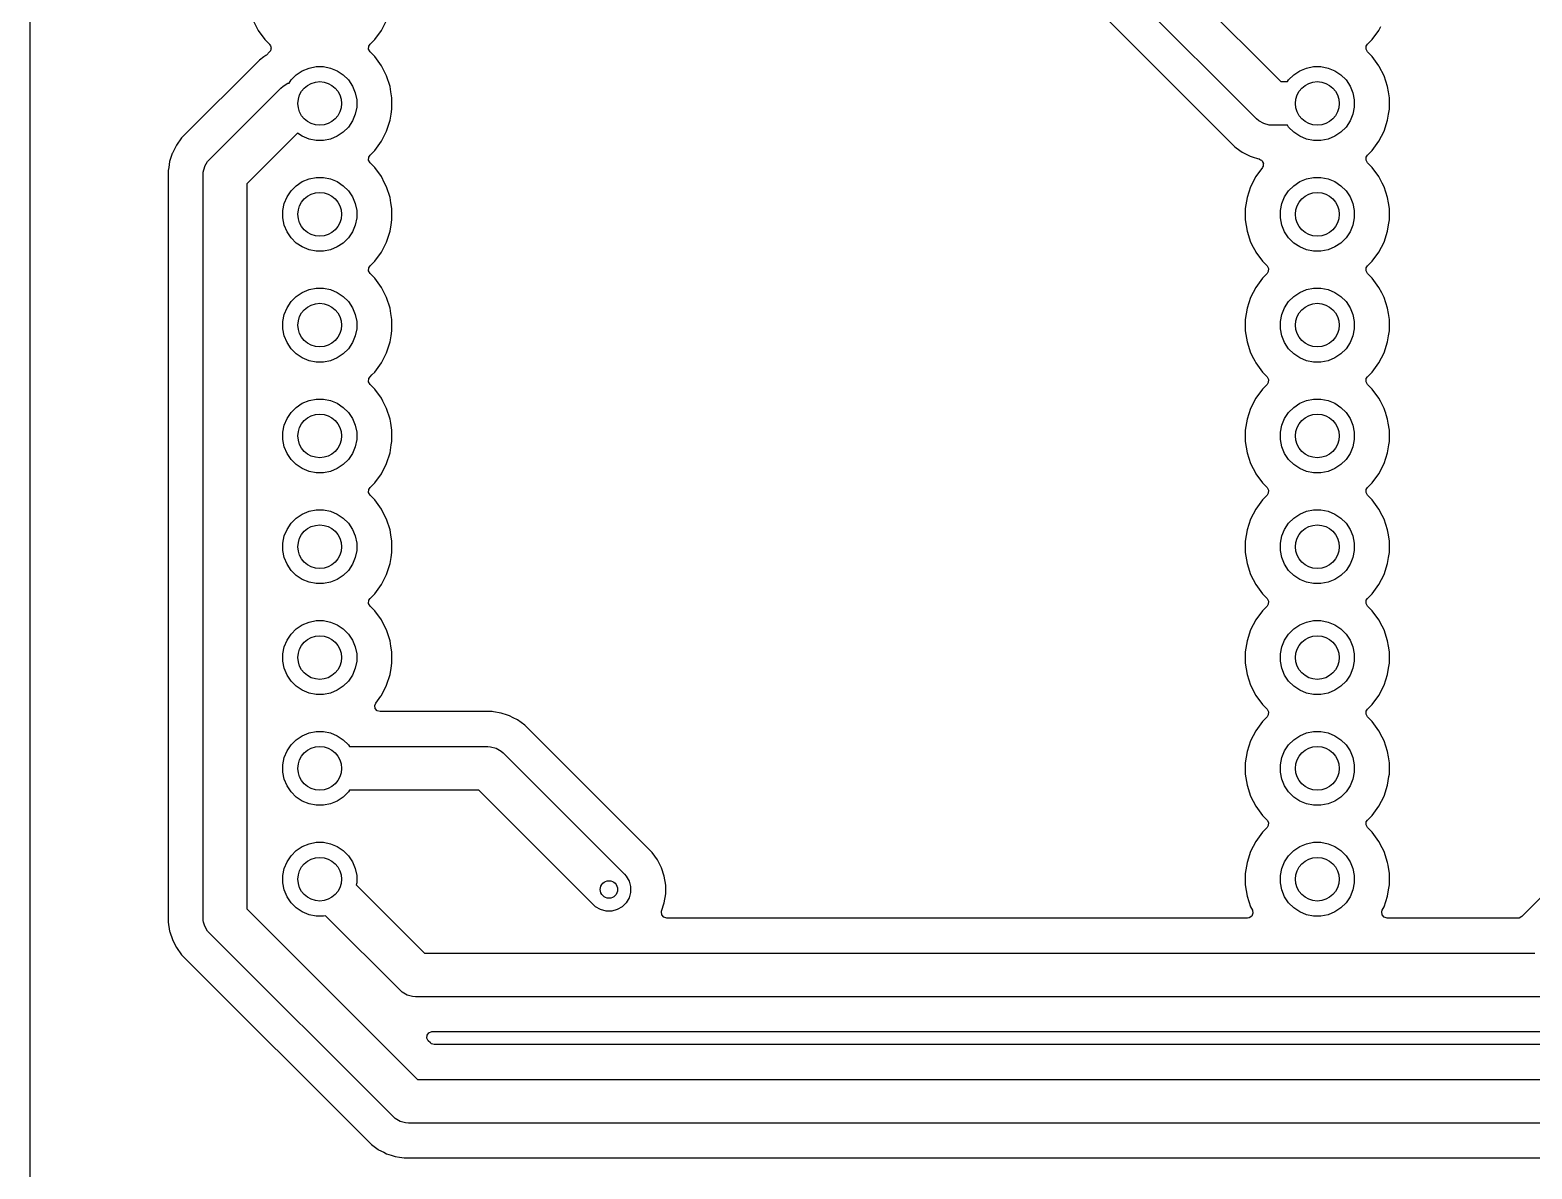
# Model space of a CAD drawing. Header units: inches. Extents: x 0.81 to 4.86, y -4.86 to -0.81.
# Drawn here: x 0.807 to 2.162, y -3.372 to -2.344 of the extents above; entities that cross this region are included whole.
import ezdxf

# ---------------------------------------------------------------- set-up
doc = ezdxf.new("R2010")
doc.units = ezdxf.units.IN
doc.header["$MEASUREMENT"] = 0
doc.layers.add('F.Cu', color=13, linetype='CONTINUOUS', true_color=0xc83434)

msp = doc.modelspace()

# ---------------------------------------------------------------- linework, layer by layer
at = {"layer": 'F.Cu', "linetype": 'CONTINUOUS'}
for p, q in [((0.8071, -3.4696), (0.8071, -0.9338)), ((1.244, -1.6992), (1.9357, -2.3909)), ((1.9137, -2.4245), (1.2104, -1.7213)), ((1.2128, -1.7682), (1.8884, -2.4439)), ((1.0083, -2.3356), (1.0129, -2.3447)), ((1.1241, -2.3447), (1.1287, -2.3356)), ((2.0241, -2.3447), (2.0259, -2.3411)), ((1.0129, -2.3447), (1.0189, -2.353)), ((1.0189, -2.353), (1.0189, -2.353)), ((1.0189, -2.353), (1.0232, -2.3572)), ((1.0232, -2.3572), (1.0233, -2.3575)), ((1.0233, -2.3575), (1.0236, -2.3577)), ((1.0236, -2.3577), (1.024, -2.3587)), ((1.1127, -2.3589), (1.1139, -2.3572)), ((1.1139, -2.3572), (1.1181, -2.353)), ((1.1139, -2.3572), (1.1139, -2.3572)), ((1.1181, -2.353), (1.1241, -2.3447)), ((2.0127, -2.3589), (2.0139, -2.3572)), ((2.0139, -2.3572), (2.0181, -2.353)), ((2.0139, -2.3572), (2.0139, -2.3572)), ((2.0181, -2.353), (2.0241, -2.3447)), ((1.0181, -2.3686), (1.014, -2.3716)), ((1.0198, -2.3674), (1.0181, -2.3686)), ((1.0204, -2.3669), (1.0198, -2.3674)), ((1.0232, -2.3641), (1.0204, -2.3669)), ((1.024, -2.363), (1.0232, -2.3641)), ((1.024, -2.3587), (1.0245, -2.3596)), ((1.0243, -2.3623), (1.024, -2.3627)), ((1.024, -2.3627), (1.024, -2.363)), ((1.0244, -2.3613), (1.0243, -2.3623)), ((1.0245, -2.3596), (1.0244, -2.3599)), ((1.0244, -2.3599), (1.0246, -2.3603)), ((1.0246, -2.3603), (1.0244, -2.3613)), ((1.1125, -2.3617), (1.1127, -2.3589)), ((1.1139, -2.3641), (1.1125, -2.3617)), ((1.1181, -2.3683), (1.1139, -2.3641)), ((1.1241, -2.3766), (1.1181, -2.3683)), ((2.0125, -2.3617), (2.0127, -2.3589)), ((2.0139, -2.3641), (2.0125, -2.3617)), ((2.0181, -2.3683), (2.0139, -2.3641)), ((2.0241, -2.3766), (2.0181, -2.3683)), ((1.014, -2.3716), (0.9439, -2.4417)), ((1.014, -2.3716), (1.014, -2.3716)), ((1.014, -2.3716), (1.014, -2.3716)), ((1.0426, -2.3894), (1.0473, -2.3848)), ((1.0473, -2.3848), (1.0527, -2.3811)), ((1.0527, -2.3811), (1.0588, -2.3786)), ((1.0588, -2.3786), (1.0652, -2.3773)), ((1.0652, -2.3773), (1.0718, -2.3773)), ((1.0718, -2.3773), (1.0782, -2.3786)), ((1.0782, -2.3786), (1.0843, -2.3811)), ((1.0843, -2.3811), (1.0897, -2.3848)), ((1.0897, -2.3848), (1.0944, -2.3894)), ((1.1244, -2.3773), (1.1241, -2.3766)), ((1.1287, -2.3857), (1.1244, -2.3773)), ((1.9426, -2.3894), (1.9473, -2.3848)), ((1.9473, -2.3848), (1.9527, -2.3811)), ((1.9527, -2.3811), (1.9588, -2.3786)), ((1.9588, -2.3786), (1.9652, -2.3773)), ((1.9652, -2.3773), (1.9718, -2.3773)), ((1.9718, -2.3773), (1.9782, -2.3786)), ((1.9782, -2.3786), (1.9843, -2.3811)), ((1.9843, -2.3811), (1.9897, -2.3848)), ((1.9897, -2.3848), (1.9944, -2.3894)), ((2.0244, -2.3773), (2.0241, -2.3766)), ((2.0287, -2.3857), (2.0244, -2.3773)), ((0.969, -2.4611), (1.0334, -2.3967)), ((1.0334, -2.3967), (1.0354, -2.395)), ((1.0354, -2.395), (1.0398, -2.3924)), ((1.0354, -2.395), (1.0354, -2.395)), ((1.0398, -2.3924), (1.0408, -2.3922)), ((1.0408, -2.3922), (1.0426, -2.3894)), ((1.0944, -2.3894), (1.098, -2.3949)), ((1.098, -2.3949), (1.1005, -2.4009)), ((1.1319, -2.3954), (1.1287, -2.3857)), ((1.1287, -2.3857), (1.1287, -2.3857)), ((1.1287, -2.3857), (1.1287, -2.3857)), ((1.1326, -2.4002), (1.1319, -2.3954)), ((1.9357, -2.3909), (1.9416, -2.3909)), ((1.9416, -2.3909), (1.9426, -2.3894)), ((1.9944, -2.3894), (1.998, -2.3949)), ((1.998, -2.3949), (2.0005, -2.4009)), ((2.0319, -2.3954), (2.0287, -2.3857)), ((2.0287, -2.3857), (2.0287, -2.3857)), ((2.0287, -2.3857), (2.0287, -2.3857)), ((2.0326, -2.4002), (2.0319, -2.3954)), ((1.1005, -2.4009), (1.1018, -2.4073)), ((1.1018, -2.4073), (1.1018, -2.4139)), ((1.1335, -2.4055), (1.1326, -2.4002)), ((1.1335, -2.4157), (1.1335, -2.4055)), ((2.0005, -2.4009), (2.0018, -2.4073)), ((2.0018, -2.4073), (2.0018, -2.4139)), ((2.0335, -2.4055), (2.0326, -2.4002)), ((2.0335, -2.4157), (2.0335, -2.4055)), ((1.1005, -2.4203), (1.098, -2.4264)), ((1.1018, -2.4139), (1.1005, -2.4203)), ((1.1319, -2.4258), (1.1328, -2.4202)), ((1.1328, -2.4202), (1.1335, -2.4157)), ((1.9156, -2.4262), (1.9137, -2.4245)), ((2.0005, -2.4203), (1.998, -2.4264)), ((2.0018, -2.4139), (2.0005, -2.4203)), ((2.0319, -2.4258), (2.0328, -2.4202)), ((2.0328, -2.4202), (2.0335, -2.4157)), ((1.0485, -2.4373), (1.0026, -2.4832)), ((1.0527, -2.4401), (1.0485, -2.4373)), ((1.0897, -2.4365), (1.0843, -2.4401)), ((1.0944, -2.4319), (1.0897, -2.4365)), ((1.098, -2.4264), (1.0944, -2.4319)), ((1.1241, -2.4447), (1.1287, -2.4356)), ((1.1287, -2.4356), (1.1319, -2.4258)), ((1.9201, -2.4288), (1.9156, -2.4262)), ((1.9156, -2.4262), (1.9156, -2.4262)), ((1.925, -2.4301), (1.9201, -2.4288)), ((1.9276, -2.4303), (1.925, -2.4301)), ((1.925, -2.4301), (1.925, -2.4301)), ((1.9416, -2.4303), (1.9276, -2.4303)), ((1.9426, -2.4319), (1.9416, -2.4303)), ((1.9473, -2.4365), (1.9426, -2.4319)), ((1.9527, -2.4401), (1.9473, -2.4365)), ((1.9897, -2.4365), (1.9843, -2.4401)), ((1.9944, -2.4319), (1.9897, -2.4365)), ((1.998, -2.4264), (1.9944, -2.4319)), ((2.0241, -2.4447), (2.0287, -2.4356)), ((2.0287, -2.4356), (2.0319, -2.4258)), ((0.9373, -2.4518), (0.9355, -2.4554)), ((0.9391, -2.4482), (0.9373, -2.4518)), ((0.9373, -2.4518), (0.9373, -2.4518)), ((0.9439, -2.4417), (0.9391, -2.4482)), ((1.0588, -2.4427), (1.0527, -2.4401)), ((1.0652, -2.4439), (1.0588, -2.4427)), ((1.0718, -2.4439), (1.0652, -2.4439)), ((1.0782, -2.4427), (1.0718, -2.4439)), ((1.0843, -2.4401), (1.0782, -2.4427)), ((1.1181, -2.453), (1.1241, -2.4447)), ((1.8884, -2.4439), (1.8884, -2.4439)), ((1.8884, -2.4439), (1.8885, -2.444)), ((1.8885, -2.444), (1.8885, -2.444)), ((1.8885, -2.444), (1.8942, -2.4497)), ((1.8942, -2.4497), (1.8942, -2.4497)), ((1.8942, -2.4497), (1.8942, -2.4497)), ((1.8942, -2.4497), (1.8987, -2.453)), ((1.9588, -2.4427), (1.9527, -2.4401)), ((1.9652, -2.4439), (1.9588, -2.4427)), ((1.9718, -2.4439), (1.9652, -2.4439)), ((1.9782, -2.4427), (1.9718, -2.4439)), ((1.9843, -2.4401), (1.9782, -2.4427)), ((2.0181, -2.453), (2.0241, -2.4447)), ((0.933, -2.4631), (0.9322, -2.4683)), ((0.9354, -2.4556), (0.933, -2.4631)), ((0.933, -2.4631), (0.933, -2.4631)), ((0.9355, -2.4554), (0.9354, -2.4556)), ((0.9649, -2.4672), (0.9673, -2.4631)), ((0.9673, -2.4631), (0.969, -2.4611)), ((0.9673, -2.4631), (0.9673, -2.4631)), ((1.1125, -2.4617), (1.1127, -2.4589)), ((1.1139, -2.4641), (1.1125, -2.4617)), ((1.1127, -2.4589), (1.1139, -2.4572)), ((1.1139, -2.4572), (1.1181, -2.453)), ((1.1181, -2.4683), (1.1139, -2.4641)), ((1.1181, -2.453), (1.1181, -2.453)), ((1.8987, -2.453), (1.8987, -2.453)), ((1.8987, -2.453), (1.8987, -2.453)), ((1.8987, -2.453), (1.9008, -2.4544)), ((1.9008, -2.4544), (1.903, -2.4556)), ((1.903, -2.4556), (1.9079, -2.4581)), ((1.9079, -2.4581), (1.9079, -2.4581)), ((1.9079, -2.4581), (1.9105, -2.4589)), ((1.9105, -2.4589), (1.9144, -2.4602)), ((1.9144, -2.4602), (1.9156, -2.4606)), ((1.9156, -2.4606), (1.916, -2.4606)), ((1.916, -2.4606), (1.9163, -2.4607)), ((1.9163, -2.4607), (1.9173, -2.4613)), ((1.9173, -2.4613), (1.9182, -2.4618)), ((1.9182, -2.4618), (1.9184, -2.462)), ((1.9184, -2.462), (1.9187, -2.4622)), ((1.9187, -2.4622), (1.9191, -2.4632)), ((1.9191, -2.4632), (1.9197, -2.4641)), ((1.9197, -2.4641), (1.9197, -2.4644)), ((1.9197, -2.4644), (1.9198, -2.4647)), ((1.9198, -2.4647), (1.9197, -2.4658)), ((1.9197, -2.4658), (1.9197, -2.4669)), ((2.0125, -2.4617), (2.0127, -2.4589)), ((2.0139, -2.4641), (2.0125, -2.4617)), ((2.0127, -2.4589), (2.0139, -2.4572)), ((2.0139, -2.4572), (2.0181, -2.453)), ((2.0181, -2.4683), (2.0139, -2.4641)), ((2.0181, -2.453), (2.0181, -2.453)), ((0.9322, -2.4683), (0.9317, -2.471)), ((0.9317, -2.471), (0.9317, -3.1495)), ((0.9632, -2.475), (0.9634, -2.4725)), ((0.9632, -3.1455), (0.9632, -2.475)), ((0.9634, -2.4725), (0.9647, -2.4675)), ((0.9634, -2.4725), (0.9634, -2.4725)), ((0.9647, -2.4675), (0.9649, -2.4672)), ((1.0527, -2.4811), (1.0588, -2.4786)), ((1.0588, -2.4786), (1.0652, -2.4773)), ((1.0652, -2.4773), (1.0718, -2.4773)), ((1.0718, -2.4773), (1.0782, -2.4786)), ((1.0782, -2.4786), (1.0843, -2.4811)), ((1.1241, -2.4766), (1.1181, -2.4683)), ((1.127, -2.4824), (1.1241, -2.4766)), ((1.9129, -2.4766), (1.9083, -2.4857)), ((1.9189, -2.4683), (1.9129, -2.4766)), ((1.9193, -2.4676), (1.9189, -2.4683)), ((1.9195, -2.4674), (1.9193, -2.4676)), ((1.9197, -2.4669), (1.9195, -2.4672)), ((1.9195, -2.4672), (1.9195, -2.4674)), ((1.9527, -2.4811), (1.9588, -2.4786)), ((1.9588, -2.4786), (1.9652, -2.4773)), ((1.9652, -2.4773), (1.9718, -2.4773)), ((1.9718, -2.4773), (1.9782, -2.4786)), ((1.9782, -2.4786), (1.9843, -2.4811)), ((2.0241, -2.4766), (2.0181, -2.4683)), ((2.027, -2.4824), (2.0241, -2.4766)), ((1.0026, -2.4832), (1.0026, -3.1373)), ((1.039, -2.4949), (1.0426, -2.4894)), ((1.0426, -2.4894), (1.0473, -2.4848)), ((1.0473, -2.4848), (1.0527, -2.4811)), ((1.0843, -2.4811), (1.0897, -2.4848)), ((1.0897, -2.4848), (1.0944, -2.4894)), ((1.0944, -2.4894), (1.098, -2.4949)), ((1.1287, -2.4857), (1.127, -2.4824)), ((1.1319, -2.4954), (1.1287, -2.4857)), ((1.1287, -2.4857), (1.1287, -2.4857)), ((1.1287, -2.4857), (1.1287, -2.4857)), ((1.9083, -2.4857), (1.9051, -2.4954)), ((1.939, -2.4949), (1.9426, -2.4894)), ((1.9426, -2.4894), (1.9473, -2.4848)), ((1.9473, -2.4848), (1.9527, -2.4811)), ((1.9843, -2.4811), (1.9897, -2.4848)), ((1.9897, -2.4848), (1.9944, -2.4894)), ((1.9944, -2.4894), (1.998, -2.4949)), ((2.0287, -2.4857), (2.027, -2.4824)), ((2.0319, -2.4954), (2.0287, -2.4857)), ((2.0287, -2.4857), (2.0287, -2.4857)), ((2.0287, -2.4857), (2.0287, -2.4857)), ((1.0352, -2.5073), (1.0365, -2.5009)), ((1.0365, -2.5009), (1.039, -2.4949)), ((1.098, -2.4949), (1.1005, -2.5009)), ((1.1005, -2.5009), (1.1018, -2.5073)), ((1.1326, -2.5002), (1.1319, -2.4954)), ((1.1335, -2.5055), (1.1326, -2.5002)), ((1.1335, -2.5157), (1.1335, -2.5055)), ((1.9051, -2.4954), (1.9035, -2.5055)), ((1.9035, -2.5055), (1.9035, -2.5157)), ((1.9352, -2.5073), (1.9365, -2.5009)), ((1.9365, -2.5009), (1.939, -2.4949)), ((1.998, -2.4949), (2.0005, -2.5009)), ((2.0005, -2.5009), (2.0018, -2.5073)), ((2.0326, -2.5002), (2.0319, -2.4954)), ((2.0335, -2.5055), (2.0326, -2.5002)), ((2.0335, -2.5157), (2.0335, -2.5055)), ((1.0352, -2.5139), (1.0352, -2.5073)), ((1.0365, -2.5203), (1.0352, -2.5139)), ((1.039, -2.5264), (1.0365, -2.5203)), ((1.1005, -2.5203), (1.098, -2.5264)), ((1.1018, -2.5139), (1.1005, -2.5203)), ((1.1018, -2.5073), (1.1018, -2.5139)), ((1.1319, -2.5258), (1.1328, -2.5202)), ((1.1328, -2.5202), (1.1335, -2.5157)), ((1.9035, -2.5157), (1.9051, -2.5258)), ((1.9352, -2.5139), (1.9352, -2.5073)), ((1.9365, -2.5203), (1.9352, -2.5139)), ((1.939, -2.5264), (1.9365, -2.5203)), ((2.0005, -2.5203), (1.998, -2.5264)), ((2.0018, -2.5139), (2.0005, -2.5203)), ((2.0018, -2.5073), (2.0018, -2.5139)), ((2.0319, -2.5258), (2.0328, -2.5202)), ((2.0328, -2.5202), (2.0335, -2.5157)), ((1.0426, -2.5319), (1.039, -2.5264)), ((1.0473, -2.5365), (1.0426, -2.5319)), ((1.0944, -2.5319), (1.0897, -2.5365)), ((1.098, -2.5264), (1.0944, -2.5319)), ((1.1287, -2.5356), (1.1319, -2.5258)), ((1.9051, -2.5258), (1.9083, -2.5356)), ((1.9426, -2.5319), (1.939, -2.5264)), ((1.9473, -2.5365), (1.9426, -2.5319)), ((1.9944, -2.5319), (1.9897, -2.5365)), ((1.998, -2.5264), (1.9944, -2.5319)), ((2.0287, -2.5356), (2.0319, -2.5258)), ((1.0527, -2.5401), (1.0473, -2.5365)), ((1.0588, -2.5427), (1.0527, -2.5401)), ((1.0652, -2.5439), (1.0588, -2.5427)), ((1.0718, -2.5439), (1.0652, -2.5439)), ((1.0782, -2.5427), (1.0718, -2.5439)), ((1.0843, -2.5401), (1.0782, -2.5427)), ((1.0897, -2.5365), (1.0843, -2.5401)), ((1.1181, -2.553), (1.1241, -2.5447)), ((1.1241, -2.5447), (1.1287, -2.5356)), ((1.9083, -2.5356), (1.9107, -2.5402)), ((1.9107, -2.5402), (1.9129, -2.5446)), ((1.9129, -2.5446), (1.9129, -2.5447)), ((1.9129, -2.5447), (1.9189, -2.553)), ((1.9527, -2.5401), (1.9473, -2.5365)), ((1.9588, -2.5427), (1.9527, -2.5401)), ((1.9652, -2.5439), (1.9588, -2.5427)), ((1.9718, -2.5439), (1.9652, -2.5439)), ((1.9782, -2.5427), (1.9718, -2.5439)), ((1.9843, -2.5401), (1.9782, -2.5427)), ((1.9897, -2.5365), (1.9843, -2.5401)), ((2.0181, -2.553), (2.0241, -2.5447)), ((2.0241, -2.5447), (2.0287, -2.5356)), ((1.1125, -2.5617), (1.1127, -2.5589)), ((1.1127, -2.5589), (1.1139, -2.5572)), ((1.1139, -2.5572), (1.1181, -2.553)), ((1.9189, -2.553), (1.9189, -2.553)), ((1.9189, -2.553), (1.9232, -2.5572)), ((1.9232, -2.5572), (1.9245, -2.5596)), ((1.9245, -2.5596), (1.9243, -2.5623)), ((2.0125, -2.5617), (2.0127, -2.5589)), ((2.0127, -2.5589), (2.0139, -2.5572)), ((2.0139, -2.5572), (2.0181, -2.553)), ((1.1139, -2.5641), (1.1125, -2.5617)), ((1.1181, -2.5683), (1.1139, -2.5641)), ((1.1241, -2.5766), (1.1181, -2.5683)), ((1.9189, -2.5683), (1.9129, -2.5766)), ((1.9232, -2.5641), (1.9189, -2.5683)), ((1.9189, -2.5683), (1.9189, -2.5683)), ((1.9243, -2.5623), (1.9232, -2.5641)), ((2.0139, -2.5641), (2.0125, -2.5617)), ((2.0181, -2.5683), (2.0139, -2.5641)), ((2.0241, -2.5766), (2.0181, -2.5683)), ((1.0426, -2.5894), (1.0473, -2.5848)), ((1.0473, -2.5848), (1.0527, -2.5811)), ((1.0527, -2.5811), (1.0588, -2.5786)), ((1.0588, -2.5786), (1.0652, -2.5773)), ((1.0652, -2.5773), (1.0718, -2.5773)), ((1.0718, -2.5773), (1.0782, -2.5786)), ((1.0782, -2.5786), (1.0843, -2.5811)), ((1.0843, -2.5811), (1.0897, -2.5848)), ((1.0897, -2.5848), (1.0944, -2.5894)), ((1.1266, -2.5815), (1.1241, -2.5766)), ((1.1287, -2.5857), (1.1266, -2.5815)), ((1.1319, -2.5954), (1.1287, -2.5857)), ((1.1287, -2.5857), (1.1287, -2.5857)), ((1.1287, -2.5857), (1.1287, -2.5857)), ((1.9083, -2.5857), (1.9051, -2.5954)), ((1.9129, -2.5766), (1.9083, -2.5857)), ((1.9426, -2.5894), (1.9473, -2.5848)), ((1.9473, -2.5848), (1.9527, -2.5811)), ((1.9527, -2.5811), (1.9588, -2.5786)), ((1.9588, -2.5786), (1.9652, -2.5773)), ((1.9652, -2.5773), (1.9718, -2.5773)), ((1.9718, -2.5773), (1.9782, -2.5786)), ((1.9782, -2.5786), (1.9843, -2.5811)), ((1.9843, -2.5811), (1.9897, -2.5848)), ((1.9897, -2.5848), (1.9944, -2.5894)), ((2.0266, -2.5815), (2.0241, -2.5766)), ((2.0287, -2.5857), (2.0266, -2.5815)), ((2.0319, -2.5954), (2.0287, -2.5857)), ((2.0287, -2.5857), (2.0287, -2.5857)), ((2.0287, -2.5857), (2.0287, -2.5857)), ((1.0352, -2.6073), (1.0365, -2.6009)), ((1.0365, -2.6009), (1.039, -2.5949)), ((1.039, -2.5949), (1.0426, -2.5894)), ((1.0944, -2.5894), (1.098, -2.5949)), ((1.098, -2.5949), (1.1005, -2.6009)), ((1.1005, -2.6009), (1.1018, -2.6073)), ((1.1326, -2.6002), (1.1319, -2.5954)), ((1.1335, -2.6055), (1.1326, -2.6002)), ((1.9051, -2.5954), (1.9035, -2.6055)), ((1.9352, -2.6073), (1.9365, -2.6009)), ((1.9365, -2.6009), (1.939, -2.5949)), ((1.939, -2.5949), (1.9426, -2.5894)), ((1.9944, -2.5894), (1.998, -2.5949)), ((1.998, -2.5949), (2.0005, -2.6009)), ((2.0005, -2.6009), (2.0018, -2.6073)), ((2.0326, -2.6002), (2.0319, -2.5954)), ((2.0335, -2.6055), (2.0326, -2.6002)), ((1.0352, -2.6139), (1.0352, -2.6073)), ((1.0365, -2.6203), (1.0352, -2.6139)), ((1.1018, -2.6139), (1.1005, -2.6203)), ((1.1018, -2.6073), (1.1018, -2.6139)), ((1.1335, -2.6157), (1.1335, -2.6055)), ((1.9035, -2.6055), (1.9035, -2.6157)), ((1.9352, -2.6139), (1.9352, -2.6073)), ((1.9365, -2.6203), (1.9352, -2.6139)), ((2.0018, -2.6139), (2.0005, -2.6203)), ((2.0018, -2.6073), (2.0018, -2.6139)), ((2.0335, -2.6157), (2.0335, -2.6055)), ((1.039, -2.6264), (1.0365, -2.6203)), ((1.0426, -2.6319), (1.039, -2.6264)), ((1.098, -2.6264), (1.0944, -2.6319)), ((1.1005, -2.6203), (1.098, -2.6264)), ((1.1287, -2.6356), (1.1319, -2.6258)), ((1.1319, -2.6258), (1.1328, -2.6202)), ((1.1328, -2.6202), (1.1335, -2.6157)), ((1.9035, -2.6157), (1.9051, -2.6258)), ((1.9051, -2.6258), (1.9083, -2.6356)), ((1.939, -2.6264), (1.9365, -2.6203)), ((1.9426, -2.6319), (1.939, -2.6264)), ((1.998, -2.6264), (1.9944, -2.6319)), ((2.0005, -2.6203), (1.998, -2.6264)), ((2.0287, -2.6356), (2.0319, -2.6258)), ((2.0319, -2.6258), (2.0328, -2.6202)), ((2.0328, -2.6202), (2.0335, -2.6157)), ((1.0473, -2.6365), (1.0426, -2.6319)), ((1.0527, -2.6401), (1.0473, -2.6365)), ((1.0588, -2.6427), (1.0527, -2.6401)), ((1.0843, -2.6401), (1.0782, -2.6427)), ((1.0897, -2.6365), (1.0843, -2.6401)), ((1.0944, -2.6319), (1.0897, -2.6365)), ((1.1241, -2.6447), (1.1287, -2.6356)), ((1.9083, -2.6356), (1.9109, -2.6406)), ((1.9109, -2.6406), (1.912, -2.6428)), ((1.9473, -2.6365), (1.9426, -2.6319)), ((1.9527, -2.6401), (1.9473, -2.6365)), ((1.9588, -2.6427), (1.9527, -2.6401)), ((1.9843, -2.6401), (1.9782, -2.6427)), ((1.9897, -2.6365), (1.9843, -2.6401)), ((1.9944, -2.6319), (1.9897, -2.6365)), ((2.0241, -2.6447), (2.0287, -2.6356)), ((1.0652, -2.6439), (1.0588, -2.6427)), ((1.0718, -2.6439), (1.0652, -2.6439)), ((1.0782, -2.6427), (1.0718, -2.6439)), ((1.1139, -2.6572), (1.1156, -2.6554)), ((1.1156, -2.6554), (1.1181, -2.653)), ((1.1181, -2.653), (1.1241, -2.6447)), ((1.912, -2.6428), (1.9129, -2.6447)), ((1.9129, -2.6447), (1.9189, -2.653)), ((1.9189, -2.653), (1.9189, -2.653)), ((1.9189, -2.653), (1.9232, -2.6572)), ((1.9652, -2.6439), (1.9588, -2.6427)), ((1.9718, -2.6439), (1.9652, -2.6439)), ((1.9782, -2.6427), (1.9718, -2.6439)), ((2.0139, -2.6572), (2.0156, -2.6554)), ((2.0156, -2.6554), (2.0181, -2.653)), ((2.0181, -2.653), (2.0241, -2.6447)), ((1.1125, -2.6617), (1.1127, -2.6589)), ((1.1139, -2.6641), (1.1125, -2.6617)), ((1.1127, -2.6589), (1.1139, -2.6572)), ((1.1181, -2.6683), (1.1139, -2.6641)), ((1.1241, -2.6766), (1.1181, -2.6683)), ((1.9189, -2.6683), (1.9129, -2.6766)), ((1.9232, -2.6641), (1.9189, -2.6683)), ((1.9189, -2.6683), (1.9189, -2.6683)), ((1.9232, -2.6572), (1.9245, -2.6596)), ((1.9243, -2.6623), (1.9232, -2.6641)), ((1.9245, -2.6596), (1.9243, -2.6623)), ((2.0125, -2.6617), (2.0127, -2.6589)), ((2.0139, -2.6641), (2.0125, -2.6617)), ((2.0127, -2.6589), (2.0139, -2.6572)), ((2.0181, -2.6683), (2.0139, -2.6641)), ((2.0241, -2.6766), (2.0181, -2.6683)), ((1.0473, -2.6848), (1.0527, -2.6811)), ((1.0527, -2.6811), (1.0588, -2.6786)), ((1.0588, -2.6786), (1.0652, -2.6773)), ((1.0652, -2.6773), (1.0718, -2.6773)), ((1.0718, -2.6773), (1.0782, -2.6786)), ((1.0782, -2.6786), (1.0843, -2.6811)), ((1.0843, -2.6811), (1.0897, -2.6848)), ((1.1255, -2.6793), (1.1241, -2.6766)), ((1.1287, -2.6857), (1.1255, -2.6793)), ((1.9129, -2.6766), (1.9083, -2.6857)), ((1.9473, -2.6848), (1.9527, -2.6811)), ((1.9527, -2.6811), (1.9588, -2.6786)), ((1.9588, -2.6786), (1.9652, -2.6773)), ((1.9652, -2.6773), (1.9718, -2.6773)), ((1.9718, -2.6773), (1.9782, -2.6786)), ((1.9782, -2.6786), (1.9843, -2.6811)), ((1.9843, -2.6811), (1.9897, -2.6848)), ((2.0255, -2.6793), (2.0241, -2.6766)), ((2.0287, -2.6857), (2.0255, -2.6793)), ((1.0365, -2.7009), (1.039, -2.6949)), ((1.039, -2.6949), (1.0426, -2.6894)), ((1.0426, -2.6894), (1.0473, -2.6848)), ((1.0897, -2.6848), (1.0944, -2.6894)), ((1.0944, -2.6894), (1.098, -2.6949)), ((1.098, -2.6949), (1.1005, -2.7009)), ((1.1319, -2.6954), (1.1287, -2.6857)), ((1.1287, -2.6857), (1.1287, -2.6857)), ((1.1287, -2.6857), (1.1287, -2.6857)), ((1.1325, -2.699), (1.1319, -2.6954)), ((1.9051, -2.6954), (1.9035, -2.7055)), ((1.9083, -2.6857), (1.9051, -2.6954)), ((1.9365, -2.7009), (1.939, -2.6949)), ((1.939, -2.6949), (1.9426, -2.6894)), ((1.9426, -2.6894), (1.9473, -2.6848)), ((1.9897, -2.6848), (1.9944, -2.6894)), ((1.9944, -2.6894), (1.998, -2.6949)), ((1.998, -2.6949), (2.0005, -2.7009)), ((2.0297, -2.6886), (2.0287, -2.6857)), ((2.0287, -2.6857), (2.0287, -2.6857)), ((2.0287, -2.6857), (2.0287, -2.6857)), ((2.0302, -2.6901), (2.0297, -2.6886)), ((2.0306, -2.6915), (2.0302, -2.6901)), ((2.0319, -2.6954), (2.0306, -2.6915)), ((2.0325, -2.699), (2.0319, -2.6954)), ((2.0319, -2.6954), (2.0319, -2.6954)), ((2.0319, -2.6954), (2.0319, -2.6954)), ((1.0352, -2.7073), (1.0365, -2.7009)), ((1.0352, -2.7139), (1.0352, -2.7073)), ((1.1005, -2.7009), (1.1018, -2.7073)), ((1.1018, -2.7073), (1.1018, -2.7139)), ((1.1335, -2.7055), (1.1325, -2.699)), ((1.1335, -2.7157), (1.1335, -2.7055)), ((1.9035, -2.7055), (1.9035, -2.7157)), ((1.9352, -2.7073), (1.9365, -2.7009)), ((1.9352, -2.7139), (1.9352, -2.7073)), ((2.0005, -2.7009), (2.0018, -2.7073)), ((2.0018, -2.7073), (2.0018, -2.7139)), ((2.0335, -2.7055), (2.0325, -2.699)), ((2.0335, -2.7157), (2.0335, -2.7055)), ((1.0365, -2.7203), (1.0352, -2.7139)), ((1.039, -2.7264), (1.0365, -2.7203)), ((1.1005, -2.7203), (1.098, -2.7264)), ((1.1018, -2.7139), (1.1005, -2.7203)), ((1.1319, -2.7258), (1.133, -2.7187)), ((1.133, -2.7187), (1.1335, -2.7157)), ((1.9035, -2.7157), (1.9051, -2.7258)), ((1.9365, -2.7203), (1.9352, -2.7139)), ((1.939, -2.7264), (1.9365, -2.7203)), ((2.0005, -2.7203), (1.998, -2.7264)), ((2.0018, -2.7139), (2.0005, -2.7203)), ((2.0319, -2.7258), (2.033, -2.7187)), ((2.033, -2.7187), (2.0335, -2.7157)), ((1.0426, -2.7319), (1.039, -2.7264)), ((1.0473, -2.7365), (1.0426, -2.7319)), ((1.0527, -2.7401), (1.0473, -2.7365)), ((1.0897, -2.7365), (1.0843, -2.7401)), ((1.0944, -2.7319), (1.0897, -2.7365)), ((1.098, -2.7264), (1.0944, -2.7319)), ((1.1241, -2.7447), (1.1287, -2.7356)), ((1.1287, -2.7356), (1.1319, -2.7258)), ((1.9051, -2.7258), (1.9083, -2.7356)), ((1.9083, -2.7356), (1.9105, -2.7399)), ((1.9426, -2.7319), (1.939, -2.7264)), ((1.9473, -2.7365), (1.9426, -2.7319)), ((1.9527, -2.7401), (1.9473, -2.7365)), ((1.9897, -2.7365), (1.9843, -2.7401)), ((1.9944, -2.7319), (1.9897, -2.7365)), ((1.998, -2.7264), (1.9944, -2.7319)), ((2.0241, -2.7447), (2.0287, -2.7356)), ((2.0287, -2.7356), (2.0319, -2.7258)), ((1.0588, -2.7427), (1.0527, -2.7401)), ((1.0652, -2.7439), (1.0588, -2.7427)), ((1.0718, -2.7439), (1.0652, -2.7439)), ((1.0782, -2.7427), (1.0718, -2.7439)), ((1.0843, -2.7401), (1.0782, -2.7427)), ((1.1181, -2.753), (1.1241, -2.7447)), ((1.9105, -2.7399), (1.9129, -2.7446)), ((1.9129, -2.7446), (1.9129, -2.7447)), ((1.9129, -2.7447), (1.9189, -2.753)), ((1.9588, -2.7427), (1.9527, -2.7401)), ((1.9652, -2.7439), (1.9588, -2.7427)), ((1.9718, -2.7439), (1.9652, -2.7439)), ((1.9782, -2.7427), (1.9718, -2.7439)), ((1.9843, -2.7401), (1.9782, -2.7427)), ((2.0181, -2.753), (2.0241, -2.7447)), ((1.1125, -2.7617), (1.1127, -2.7589)), ((1.1139, -2.7641), (1.1125, -2.7617)), ((1.1127, -2.7589), (1.1139, -2.7572)), ((1.1139, -2.7572), (1.1181, -2.753)), ((1.1181, -2.7683), (1.1139, -2.7641)), ((1.9189, -2.753), (1.9189, -2.753)), ((1.9189, -2.753), (1.9232, -2.7572)), ((1.9232, -2.7641), (1.9189, -2.7683)), ((1.9232, -2.7572), (1.9245, -2.7596)), ((1.9243, -2.7623), (1.9232, -2.7641)), ((1.9245, -2.7596), (1.9243, -2.7623)), ((2.0125, -2.7617), (2.0127, -2.7589)), ((2.0139, -2.7641), (2.0125, -2.7617)), ((2.0127, -2.7589), (2.0139, -2.7572)), ((2.0139, -2.7572), (2.0181, -2.753)), ((2.0181, -2.7683), (2.0139, -2.7641)), ((1.0588, -2.7786), (1.0652, -2.7773)), ((1.0652, -2.7773), (1.0718, -2.7773)), ((1.0718, -2.7773), (1.0782, -2.7786)), ((1.1241, -2.7766), (1.1181, -2.7683)), ((1.127, -2.7824), (1.1241, -2.7766)), ((1.9129, -2.7766), (1.9083, -2.7857)), ((1.9189, -2.7683), (1.9129, -2.7766)), ((1.9189, -2.7683), (1.9189, -2.7683)), ((1.9588, -2.7786), (1.9652, -2.7773)), ((1.9652, -2.7773), (1.9718, -2.7773)), ((1.9718, -2.7773), (1.9782, -2.7786)), ((2.0241, -2.7766), (2.0181, -2.7683)), ((2.027, -2.7824), (2.0241, -2.7766)), ((1.039, -2.7949), (1.0426, -2.7894)), ((1.0426, -2.7894), (1.0473, -2.7848)), ((1.0473, -2.7848), (1.0527, -2.7811)), ((1.0527, -2.7811), (1.0588, -2.7786)), ((1.0782, -2.7786), (1.0843, -2.7811)), ((1.0843, -2.7811), (1.0897, -2.7848)), ((1.0897, -2.7848), (1.0944, -2.7894)), ((1.0944, -2.7894), (1.098, -2.7949)), ((1.1287, -2.7857), (1.127, -2.7824)), ((1.1319, -2.7954), (1.1287, -2.7857)), ((1.1287, -2.7857), (1.1287, -2.7857)), ((1.1287, -2.7857), (1.1287, -2.7857)), ((1.9083, -2.7857), (1.9051, -2.7954)), ((1.939, -2.7949), (1.9426, -2.7894)), ((1.9426, -2.7894), (1.9473, -2.7848)), ((1.9473, -2.7848), (1.9527, -2.7811)), ((1.9527, -2.7811), (1.9588, -2.7786)), ((1.9782, -2.7786), (1.9843, -2.7811)), ((1.9843, -2.7811), (1.9897, -2.7848)), ((1.9897, -2.7848), (1.9944, -2.7894)), ((1.9944, -2.7894), (1.998, -2.7949)), ((2.0287, -2.7857), (2.027, -2.7824)), ((2.0319, -2.7954), (2.0287, -2.7857)), ((2.0287, -2.7857), (2.0287, -2.7857)), ((2.0287, -2.7857), (2.0287, -2.7857)), ((1.0352, -2.8073), (1.0365, -2.8009)), ((1.0365, -2.8009), (1.039, -2.7949)), ((1.098, -2.7949), (1.1005, -2.8009)), ((1.1005, -2.8009), (1.1018, -2.8073)), ((1.1326, -2.8), (1.1319, -2.7954)), ((1.1335, -2.8055), (1.1326, -2.8)), ((1.9051, -2.7954), (1.9035, -2.8055)), ((1.9352, -2.8073), (1.9365, -2.8009)), ((1.9365, -2.8009), (1.939, -2.7949)), ((1.998, -2.7949), (2.0005, -2.8009)), ((2.0005, -2.8009), (2.0018, -2.8073)), ((2.0326, -2.8), (2.0319, -2.7954)), ((2.0335, -2.8055), (2.0326, -2.8)), ((1.0352, -2.8139), (1.0352, -2.8073)), ((1.0365, -2.8203), (1.0352, -2.8139)), ((1.1018, -2.8139), (1.1005, -2.8203)), ((1.1018, -2.8073), (1.1018, -2.8139)), ((1.1328, -2.8202), (1.1335, -2.8157)), ((1.1335, -2.8157), (1.1335, -2.8055)), ((1.9035, -2.8055), (1.9035, -2.8157)), ((1.9035, -2.8157), (1.9051, -2.8258)), ((1.9352, -2.8139), (1.9352, -2.8073)), ((1.9365, -2.8203), (1.9352, -2.8139)), ((2.0018, -2.8139), (2.0005, -2.8203)), ((2.0018, -2.8073), (2.0018, -2.8139)), ((2.0328, -2.8202), (2.0335, -2.8157)), ((2.0335, -2.8157), (2.0335, -2.8055)), ((1.039, -2.8264), (1.0365, -2.8203)), ((1.0426, -2.8319), (1.039, -2.8264)), ((1.0473, -2.8365), (1.0426, -2.8319)), ((1.0944, -2.8319), (1.0897, -2.8365)), ((1.098, -2.8264), (1.0944, -2.8319)), ((1.1005, -2.8203), (1.098, -2.8264)), ((1.1287, -2.8356), (1.1319, -2.8258)), ((1.1319, -2.8258), (1.1328, -2.8202)), ((1.9051, -2.8258), (1.9083, -2.8356)), ((1.939, -2.8264), (1.9365, -2.8203)), ((1.9426, -2.8319), (1.939, -2.8264)), ((1.9473, -2.8365), (1.9426, -2.8319)), ((1.9944, -2.8319), (1.9897, -2.8365)), ((1.998, -2.8264), (1.9944, -2.8319)), ((2.0005, -2.8203), (1.998, -2.8264)), ((2.0287, -2.8356), (2.0319, -2.8258)), ((2.0319, -2.8258), (2.0328, -2.8202)), ((1.0527, -2.8401), (1.0473, -2.8365)), ((1.0588, -2.8427), (1.0527, -2.8401)), ((1.0652, -2.8439), (1.0588, -2.8427)), ((1.0718, -2.8439), (1.0652, -2.8439)), ((1.0782, -2.8427), (1.0718, -2.8439)), ((1.0843, -2.8401), (1.0782, -2.8427)), ((1.0897, -2.8365), (1.0843, -2.8401)), ((1.1181, -2.853), (1.1241, -2.8447)), ((1.1241, -2.8447), (1.1287, -2.8356)), ((1.9083, -2.8356), (1.9129, -2.8447)), ((1.9129, -2.8447), (1.9189, -2.853)), ((1.9527, -2.8401), (1.9473, -2.8365)), ((1.9588, -2.8427), (1.9527, -2.8401)), ((1.9652, -2.8439), (1.9588, -2.8427)), ((1.9718, -2.8439), (1.9652, -2.8439)), ((1.9782, -2.8427), (1.9718, -2.8439)), ((1.9843, -2.8401), (1.9782, -2.8427)), ((1.9897, -2.8365), (1.9843, -2.8401)), ((2.0181, -2.853), (2.0241, -2.8447)), ((2.0241, -2.8447), (2.0287, -2.8356)), ((1.1125, -2.8617), (1.1127, -2.8589)), ((1.1127, -2.8589), (1.1139, -2.8572)), ((1.1139, -2.8572), (1.1181, -2.853)), ((1.9189, -2.853), (1.9189, -2.853)), ((1.9189, -2.853), (1.9232, -2.8572)), ((1.9232, -2.8572), (1.9245, -2.8596)), ((2.0125, -2.8617), (2.0127, -2.8589)), ((2.0127, -2.8589), (2.0139, -2.8572)), ((2.0139, -2.8572), (2.0181, -2.853)), ((1.1139, -2.8641), (1.1125, -2.8617)), ((1.1181, -2.8683), (1.1139, -2.8641)), ((1.1241, -2.8766), (1.1181, -2.8683)), ((1.9189, -2.8683), (1.9129, -2.8766)), ((1.9232, -2.8641), (1.9189, -2.8683)), ((1.9189, -2.8683), (1.9189, -2.8683)), ((1.9243, -2.8623), (1.9232, -2.8641)), ((1.9245, -2.8596), (1.9243, -2.8623)), ((2.0139, -2.8641), (2.0125, -2.8617)), ((2.0181, -2.8683), (2.0139, -2.8641)), ((2.0241, -2.8766), (2.0181, -2.8683)), ((1.0426, -2.8894), (1.0473, -2.8848)), ((1.0473, -2.8848), (1.0527, -2.8811)), ((1.0527, -2.8811), (1.0588, -2.8786)), ((1.0588, -2.8786), (1.0652, -2.8773)), ((1.0652, -2.8773), (1.0718, -2.8773)), ((1.0718, -2.8773), (1.0782, -2.8786)), ((1.0782, -2.8786), (1.0843, -2.8811)), ((1.0843, -2.8811), (1.0897, -2.8848)), ((1.0897, -2.8848), (1.0944, -2.8894)), ((1.127, -2.8824), (1.1241, -2.8766)), ((1.1287, -2.8857), (1.127, -2.8824)), ((1.1319, -2.8954), (1.1287, -2.8857)), ((1.1287, -2.8857), (1.1287, -2.8857)), ((1.1287, -2.8857), (1.1287, -2.8857)), ((1.9083, -2.8857), (1.9051, -2.8954)), ((1.9129, -2.8766), (1.9083, -2.8857)), ((1.9426, -2.8894), (1.9473, -2.8848)), ((1.9473, -2.8848), (1.9527, -2.8811)), ((1.9527, -2.8811), (1.9588, -2.8786)), ((1.9588, -2.8786), (1.9652, -2.8773)), ((1.9652, -2.8773), (1.9718, -2.8773)), ((1.9718, -2.8773), (1.9782, -2.8786)), ((1.9782, -2.8786), (1.9843, -2.8811)), ((1.9843, -2.8811), (1.9897, -2.8848)), ((1.9897, -2.8848), (1.9944, -2.8894)), ((2.027, -2.8824), (2.0241, -2.8766)), ((2.0287, -2.8857), (2.027, -2.8824)), ((2.0319, -2.8954), (2.0287, -2.8857)), ((2.0287, -2.8857), (2.0287, -2.8857)), ((2.0287, -2.8857), (2.0287, -2.8857)), ((1.0365, -2.9009), (1.039, -2.8949)), ((1.039, -2.8949), (1.0426, -2.8894)), ((1.0944, -2.8894), (1.098, -2.8949)), ((1.098, -2.8949), (1.1005, -2.9009)), ((1.1326, -2.9002), (1.1319, -2.8954)), ((1.9051, -2.8954), (1.9035, -2.9055)), ((1.9365, -2.9009), (1.939, -2.8949)), ((1.939, -2.8949), (1.9426, -2.8894)), ((1.9944, -2.8894), (1.998, -2.8949)), ((1.998, -2.8949), (2.0005, -2.9009)), ((2.0326, -2.9002), (2.0319, -2.8954)), ((1.0352, -2.9073), (1.0365, -2.9009)), ((1.0352, -2.9139), (1.0352, -2.9073)), ((1.1005, -2.9009), (1.1018, -2.9073)), ((1.1018, -2.9073), (1.1018, -2.9139)), ((1.1335, -2.9055), (1.1326, -2.9002)), ((1.1335, -2.9157), (1.1335, -2.9055)), ((1.9035, -2.9055), (1.9035, -2.9157)), ((1.9352, -2.9073), (1.9365, -2.9009)), ((1.9352, -2.9139), (1.9352, -2.9073)), ((2.0005, -2.9009), (2.0018, -2.9073)), ((2.0018, -2.9073), (2.0018, -2.9139)), ((2.0335, -2.9055), (2.0326, -2.9002)), ((2.0335, -2.9157), (2.0335, -2.9055)), ((1.0365, -2.9203), (1.0352, -2.9139)), ((1.039, -2.9264), (1.0365, -2.9203)), ((1.0426, -2.9319), (1.039, -2.9264)), ((1.098, -2.9264), (1.0944, -2.9319)), ((1.1005, -2.9203), (1.098, -2.9264)), ((1.1018, -2.9139), (1.1005, -2.9203)), ((1.1287, -2.9356), (1.1319, -2.9258)), ((1.1319, -2.9258), (1.1328, -2.9202)), ((1.1328, -2.9202), (1.1335, -2.9157)), ((1.9035, -2.9157), (1.9051, -2.9258)), ((1.9051, -2.9258), (1.9083, -2.9356)), ((1.9365, -2.9203), (1.9352, -2.9139)), ((1.939, -2.9264), (1.9365, -2.9203)), ((1.9426, -2.9319), (1.939, -2.9264)), ((1.998, -2.9264), (1.9944, -2.9319)), ((2.0005, -2.9203), (1.998, -2.9264)), ((2.0018, -2.9139), (2.0005, -2.9203)), ((2.0287, -2.9356), (2.0319, -2.9258)), ((2.0319, -2.9258), (2.0328, -2.9202)), ((2.0328, -2.9202), (2.0335, -2.9157)), ((1.0473, -2.9365), (1.0426, -2.9319)), ((1.0527, -2.9401), (1.0473, -2.9365)), ((1.0588, -2.9427), (1.0527, -2.9401)), ((1.0843, -2.9401), (1.0782, -2.9427)), ((1.0897, -2.9365), (1.0843, -2.9401)), ((1.0944, -2.9319), (1.0897, -2.9365)), ((1.1241, -2.9447), (1.1287, -2.9356)), ((1.9083, -2.9356), (1.9129, -2.9447)), ((1.9473, -2.9365), (1.9426, -2.9319)), ((1.9527, -2.9401), (1.9473, -2.9365)), ((1.9588, -2.9427), (1.9527, -2.9401)), ((1.9843, -2.9401), (1.9782, -2.9427)), ((1.9897, -2.9365), (1.9843, -2.9401)), ((1.9944, -2.9319), (1.9897, -2.9365)), ((2.0241, -2.9447), (2.0287, -2.9356)), ((1.0652, -2.9439), (1.0588, -2.9427)), ((1.0718, -2.9439), (1.0652, -2.9439)), ((1.0782, -2.9427), (1.0718, -2.9439)), ((1.1181, -2.9539), (1.119, -2.9517)), ((1.1185, -2.9566), (1.1181, -2.9539)), ((1.119, -2.9517), (1.1235, -2.9455)), ((1.1235, -2.9455), (1.1241, -2.9447)), ((1.9129, -2.9447), (1.9189, -2.953)), ((1.9189, -2.953), (1.9189, -2.953)), ((1.9189, -2.953), (1.9232, -2.9572)), ((1.9652, -2.9439), (1.9588, -2.9427)), ((1.9718, -2.9439), (1.9652, -2.9439)), ((1.9782, -2.9427), (1.9718, -2.9439)), ((2.0145, -2.9566), (2.0181, -2.953)), ((2.0181, -2.953), (2.0241, -2.9447)), ((1.1203, -2.9587), (1.1185, -2.9566)), ((1.123, -2.9594), (1.1203, -2.9587)), ((1.2241, -2.9594), (1.123, -2.9594)), ((1.2251, -2.9596), (1.2241, -2.9594)), ((1.2241, -2.9594), (1.2241, -2.9594)), ((1.2321, -2.9607), (1.2251, -2.9596)), ((1.2332, -2.9611), (1.2321, -2.9607)), ((1.2321, -2.9607), (1.2321, -2.9607)), ((1.2321, -2.9607), (1.2321, -2.9607)), ((1.2371, -2.9623), (1.2332, -2.9611)), ((1.2332, -2.9611), (1.2332, -2.9611)), ((1.2397, -2.9632), (1.2371, -2.9623)), ((1.243, -2.9649), (1.2397, -2.9632)), ((1.2469, -2.9668), (1.243, -2.9649)), ((1.2534, -2.9716), (1.2469, -2.9668)), ((1.9232, -2.9641), (1.9189, -2.9683)), ((1.9232, -2.9572), (1.9245, -2.9596)), ((1.9243, -2.9623), (1.9232, -2.9641)), ((1.9245, -2.9596), (1.9243, -2.9623)), ((2.0125, -2.9617), (2.0127, -2.9589)), ((2.0139, -2.9641), (2.0125, -2.9617)), ((2.0127, -2.9589), (2.0139, -2.9572)), ((2.0139, -2.9572), (2.0145, -2.9566)), ((2.0181, -2.9683), (2.0139, -2.9641)), ((1.0527, -2.9811), (1.0588, -2.9786)), ((1.0588, -2.9786), (1.0652, -2.9773)), ((1.0652, -2.9773), (1.0718, -2.9773)), ((1.0718, -2.9773), (1.0782, -2.9786)), ((1.0782, -2.9786), (1.0843, -2.9811)), ((1.3684, -3.0866), (1.2534, -2.9716)), ((1.9129, -2.9766), (1.9083, -2.9857)), ((1.9189, -2.9683), (1.9129, -2.9766)), ((1.9189, -2.9683), (1.9189, -2.9683)), ((1.9527, -2.9811), (1.9588, -2.9786)), ((1.9588, -2.9786), (1.9652, -2.9773)), ((1.9652, -2.9773), (1.9718, -2.9773)), ((1.9718, -2.9773), (1.9782, -2.9786)), ((1.9782, -2.9786), (1.9843, -2.9811)), ((2.0241, -2.9766), (2.0181, -2.9683)), ((2.027, -2.9824), (2.0241, -2.9766)), ((1.039, -2.9949), (1.0426, -2.9894)), ((1.0426, -2.9894), (1.0473, -2.9848)), ((1.0473, -2.9848), (1.0527, -2.9811)), ((1.0843, -2.9811), (1.0897, -2.9848)), ((1.0897, -2.9848), (1.0944, -2.9894)), ((1.0944, -2.9894), (1.0954, -2.9909)), ((1.0954, -2.9909), (1.2201, -2.9909)), ((1.2201, -2.9909), (1.2226, -2.9911)), ((1.2226, -2.9911), (1.2226, -2.9911)), ((1.2226, -2.9911), (1.2276, -2.9924)), ((1.2276, -2.9924), (1.2321, -2.995)), ((1.9083, -2.9857), (1.9051, -2.9954)), ((1.939, -2.9949), (1.9426, -2.9894)), ((1.9426, -2.9894), (1.9473, -2.9848)), ((1.9473, -2.9848), (1.9527, -2.9811)), ((1.9843, -2.9811), (1.9897, -2.9848)), ((1.9897, -2.9848), (1.9944, -2.9894)), ((1.9944, -2.9894), (1.998, -2.9949)), ((2.0287, -2.9857), (2.027, -2.9824)), ((2.0319, -2.9954), (2.0287, -2.9857)), ((2.0287, -2.9857), (2.0287, -2.9857)), ((2.0287, -2.9857), (2.0287, -2.9857)), ((1.0352, -3.0073), (1.0365, -3.0009)), ((1.0352, -3.0139), (1.0352, -3.0073)), ((1.0365, -3.0009), (1.039, -2.9949)), ((1.2321, -2.995), (1.2321, -2.995)), ((1.2321, -2.995), (1.234, -2.9967)), ((1.234, -2.9967), (1.3433, -3.106)), ((1.9051, -2.9954), (1.9035, -3.0055)), ((1.9035, -3.0055), (1.9035, -3.0157)), ((1.9352, -3.0073), (1.9365, -3.0009)), ((1.9352, -3.0139), (1.9352, -3.0073)), ((1.9365, -3.0009), (1.939, -2.9949)), ((1.998, -2.9949), (2.0005, -3.0009)), ((2.0005, -3.0009), (2.0018, -3.0073)), ((2.0018, -3.0073), (2.0018, -3.0139)), ((2.0326, -3.0002), (2.0319, -2.9954)), ((2.0335, -3.0055), (2.0326, -3.0002)), ((2.0335, -3.0157), (2.0335, -3.0055)), ((1.0365, -3.0203), (1.0352, -3.0139)), ((1.039, -3.0264), (1.0365, -3.0203)), ((1.9035, -3.0157), (1.9051, -3.0258)), ((1.9365, -3.0203), (1.9352, -3.0139)), ((1.939, -3.0264), (1.9365, -3.0203)), ((2.0005, -3.0203), (1.998, -3.0264)), ((2.0018, -3.0139), (2.0005, -3.0203)), ((2.0319, -3.0258), (2.0331, -3.0179)), ((2.0331, -3.0179), (2.0335, -3.0157)), ((1.0426, -3.0319), (1.039, -3.0264)), ((1.0473, -3.0365), (1.0426, -3.0319)), ((1.0944, -3.0319), (1.0897, -3.0365)), ((1.0954, -3.0303), (1.0944, -3.0319)), ((1.2119, -3.0303), (1.0954, -3.0303)), ((1.3154, -3.1338), (1.2119, -3.0303)), ((1.9051, -3.0258), (1.9083, -3.0356)), ((1.9426, -3.0319), (1.939, -3.0264)), ((1.9473, -3.0365), (1.9426, -3.0319)), ((1.9944, -3.0319), (1.9897, -3.0365)), ((1.998, -3.0264), (1.9944, -3.0319)), ((2.0287, -3.0356), (2.0319, -3.0258)), ((1.0527, -3.0401), (1.0473, -3.0365)), ((1.0588, -3.0427), (1.0527, -3.0401)), ((1.0652, -3.0439), (1.0588, -3.0427)), ((1.0718, -3.0439), (1.0652, -3.0439)), ((1.0782, -3.0427), (1.0718, -3.0439)), ((1.0843, -3.0401), (1.0782, -3.0427)), ((1.0897, -3.0365), (1.0843, -3.0401)), ((1.9083, -3.0356), (1.9129, -3.0447)), ((1.9129, -3.0447), (1.9189, -3.053)), ((1.9527, -3.0401), (1.9473, -3.0365)), ((1.9588, -3.0427), (1.9527, -3.0401)), ((1.9652, -3.0439), (1.9588, -3.0427)), ((1.9718, -3.0439), (1.9652, -3.0439)), ((1.9782, -3.0427), (1.9718, -3.0439)), ((1.9843, -3.0401), (1.9782, -3.0427)), ((1.9897, -3.0365), (1.9843, -3.0401)), ((2.0181, -3.053), (2.0241, -3.0447)), ((2.0241, -3.0447), (2.0287, -3.0356)), ((1.9189, -3.053), (1.9189, -3.053)), ((1.9189, -3.053), (1.9232, -3.0572)), ((1.9232, -3.0572), (1.9245, -3.0596)), ((1.9243, -3.0623), (1.9232, -3.0641)), ((1.9245, -3.0596), (1.9243, -3.0623)), ((2.0125, -3.0617), (2.0127, -3.0589)), ((2.0139, -3.0641), (2.0125, -3.0617)), ((2.0127, -3.0589), (2.0139, -3.0572)), ((2.0139, -3.0572), (2.0181, -3.053)), ((1.9189, -3.0683), (1.9129, -3.0766)), ((1.9232, -3.0641), (1.9189, -3.0683)), ((1.9189, -3.0683), (1.9189, -3.0683)), ((2.0181, -3.0683), (2.0139, -3.0641)), ((2.0241, -3.0766), (2.0181, -3.0683)), ((1.039, -3.0949), (1.0426, -3.0894)), ((1.0426, -3.0894), (1.0473, -3.0848)), ((1.0473, -3.0848), (1.0527, -3.0811)), ((1.0527, -3.0811), (1.0588, -3.0786)), ((1.0588, -3.0786), (1.0652, -3.0773)), ((1.0652, -3.0773), (1.0718, -3.0773)), ((1.0718, -3.0773), (1.0782, -3.0786)), ((1.0782, -3.0786), (1.0843, -3.0811)), ((1.0843, -3.0811), (1.0897, -3.0848)), ((1.0897, -3.0848), (1.0944, -3.0894)), ((1.0944, -3.0894), (1.098, -3.0949)), ((1.3732, -3.0931), (1.3684, -3.0866)), ((1.9083, -3.0857), (1.9051, -3.0954)), ((1.9129, -3.0766), (1.9083, -3.0857)), ((1.939, -3.0949), (1.9426, -3.0894)), ((1.9426, -3.0894), (1.9473, -3.0848)), ((1.9473, -3.0848), (1.9527, -3.0811)), ((1.9527, -3.0811), (1.9588, -3.0786)), ((1.9588, -3.0786), (1.9652, -3.0773)), ((1.9652, -3.0773), (1.9718, -3.0773)), ((1.9718, -3.0773), (1.9782, -3.0786)), ((1.9782, -3.0786), (1.9843, -3.0811)), ((1.9843, -3.0811), (1.9897, -3.0848)), ((1.9897, -3.0848), (1.9944, -3.0894)), ((1.9944, -3.0894), (1.998, -3.0949)), ((2.027, -3.0824), (2.0241, -3.0766)), ((2.0287, -3.0857), (2.027, -3.0824)), ((2.0319, -3.0954), (2.0287, -3.0857)), ((2.0287, -3.0857), (2.0287, -3.0857)), ((2.0287, -3.0857), (2.0287, -3.0857)), ((1.0352, -3.1073), (1.0365, -3.1009)), ((1.0365, -3.1009), (1.039, -3.0949)), ((1.098, -3.0949), (1.1005, -3.1009)), ((1.1005, -3.1009), (1.1018, -3.1073)), ((1.3768, -3.1003), (1.3732, -3.0931)), ((1.3793, -3.1079), (1.3768, -3.1003)), ((1.9051, -3.0954), (1.9035, -3.1055)), ((1.9352, -3.1073), (1.9365, -3.1009)), ((1.9365, -3.1009), (1.939, -3.0949)), ((1.998, -3.0949), (2.0005, -3.1009)), ((2.0005, -3.1009), (2.0018, -3.1073)), ((2.0323, -3.0981), (2.0319, -3.0954)), ((2.0335, -3.1055), (2.0323, -3.0981)), ((1.0352, -3.1139), (1.0352, -3.1073)), ((1.0365, -3.1203), (1.0352, -3.1139)), ((1.1018, -3.1139), (1.1014, -3.1157)), ((1.1014, -3.1157), (1.163, -3.1773)), ((1.1018, -3.1073), (1.1018, -3.1139)), ((1.3433, -3.106), (1.345, -3.1079)), ((1.345, -3.1079), (1.3475, -3.1124)), ((1.3475, -3.1124), (1.3489, -3.1173)), ((1.3806, -3.1159), (1.3793, -3.1079)), ((1.3806, -3.1239), (1.3806, -3.1159)), ((1.9035, -3.1055), (1.9035, -3.1157)), ((1.9035, -3.1157), (1.9051, -3.1258)), ((1.9352, -3.1139), (1.9352, -3.1073)), ((1.9365, -3.1203), (1.9352, -3.1139)), ((2.0018, -3.1139), (2.0005, -3.1203)), ((2.0018, -3.1073), (2.0018, -3.1139)), ((2.0328, -3.1202), (2.0335, -3.1157)), ((2.0335, -3.1157), (2.0335, -3.1055)), ((1.039, -3.1264), (1.0365, -3.1203)), ((1.0426, -3.1319), (1.039, -3.1264)), ((1.3475, -3.1274), (1.345, -3.1319)), ((1.3489, -3.1225), (1.3475, -3.1274)), ((1.3489, -3.1173), (1.3489, -3.1225)), ((1.3793, -3.1319), (1.3806, -3.1239)), ((1.9051, -3.1258), (1.9083, -3.1356)), ((1.939, -3.1264), (1.9365, -3.1203)), ((1.9426, -3.1319), (1.939, -3.1264)), ((1.998, -3.1264), (1.9944, -3.1319)), ((2.0005, -3.1203), (1.998, -3.1264)), ((2.0287, -3.1356), (2.0319, -3.1258)), ((2.0319, -3.1258), (2.0328, -3.1202)), ((2.1753, -3.122), (2.1529, -3.1443)), ((1.0026, -3.1373), (1.1566, -3.2913)), ((1.0473, -3.1365), (1.0426, -3.1319)), ((1.0527, -3.1401), (1.0473, -3.1365)), ((1.0588, -3.1427), (1.0527, -3.1401)), ((1.0652, -3.1439), (1.0588, -3.1427)), ((1.0736, -3.1436), (1.0718, -3.1439)), ((1.1409, -3.2109), (1.0736, -3.1436)), ((1.3174, -3.1355), (1.3154, -3.1338)), ((1.3218, -3.1381), (1.3174, -3.1355)), ((1.3268, -3.1394), (1.3218, -3.1381)), ((1.3319, -3.1394), (1.3268, -3.1394)), ((1.3369, -3.1381), (1.3319, -3.1394)), ((1.3413, -3.1355), (1.3369, -3.1381)), ((1.345, -3.1319), (1.3413, -3.1355)), ((1.3767, -3.1402), (1.3769, -3.1394)), ((1.3771, -3.1429), (1.3767, -3.1402)), ((1.3769, -3.1394), (1.3793, -3.1319)), ((1.3789, -3.145), (1.3771, -3.1429)), ((1.9083, -3.1356), (1.9099, -3.1387)), ((1.9104, -3.1414), (1.9093, -3.1439)), ((1.9099, -3.1387), (1.9104, -3.1414)), ((1.9473, -3.1365), (1.9426, -3.1319)), ((1.9527, -3.1401), (1.9473, -3.1365)), ((1.9588, -3.1427), (1.9527, -3.1401)), ((1.9652, -3.1439), (1.9588, -3.1427)), ((1.9782, -3.1427), (1.9718, -3.1439)), ((1.9843, -3.1401), (1.9782, -3.1427)), ((1.9897, -3.1365), (1.9843, -3.1401)), ((1.9944, -3.1319), (1.9897, -3.1365)), ((2.0267, -3.1402), (2.0271, -3.1387)), ((2.0271, -3.1429), (2.0267, -3.1402)), ((2.0271, -3.1387), (2.0287, -3.1356)), ((2.0289, -3.145), (2.0271, -3.1429)), ((2.0287, -3.1356), (2.0287, -3.1356)), ((2.0287, -3.1356), (2.0287, -3.1356)), ((0.9317, -3.1495), (0.933, -3.1575)), ((0.9634, -3.148), (0.9632, -3.1455)), ((0.9637, -3.1493), (0.9634, -3.148)), ((0.9634, -3.148), (0.9634, -3.148)), ((0.9647, -3.153), (0.9637, -3.1493)), ((0.9673, -3.1575), (0.9647, -3.153)), ((1.0718, -3.1439), (1.0652, -3.1439)), ((1.3815, -3.1458), (1.3789, -3.145)), ((1.9055, -3.1458), (1.3815, -3.1458)), ((1.9071, -3.1455), (1.9055, -3.1458)), ((1.9093, -3.1439), (1.9071, -3.1455)), ((1.9718, -3.1439), (1.9652, -3.1439)), ((2.0315, -3.1458), (2.0289, -3.145)), ((2.1495, -3.1458), (2.0315, -3.1458)), ((2.1505, -3.1457), (2.1495, -3.1458)), ((2.1529, -3.1443), (2.1505, -3.1457)), ((0.933, -3.1575), (0.933, -3.1575)), ((0.933, -3.1575), (0.9332, -3.1581)), ((0.9332, -3.1581), (0.9355, -3.1651)), ((0.9355, -3.1651), (0.9359, -3.166)), ((0.9359, -3.166), (0.9391, -3.1723)), ((0.969, -3.1594), (0.9673, -3.1575)), ((0.9673, -3.1575), (0.9673, -3.1575)), ((1.1346, -3.3249), (0.969, -3.1594)), ((0.9391, -3.1723), (0.9439, -3.1788)), ((0.9439, -3.1788), (0.9439, -3.1788)), ((0.9439, -3.1788), (1.1151, -3.3501)), ((1.163, -3.1773), (2.1646, -3.1773)), ((1.1429, -3.2126), (1.1409, -3.2109)), ((1.1473, -3.2152), (1.1429, -3.2126)), ((1.1429, -3.2126), (1.1429, -3.2126)), ((1.1523, -3.2165), (1.1473, -3.2152)), ((1.1549, -3.2167), (1.1523, -3.2165)), ((1.1523, -3.2165), (1.1523, -3.2165)), ((2.1727, -3.2167), (1.1549, -3.2167)), ((1.1651, -3.2541), (1.1653, -3.2514)), ((1.1653, -3.2514), (1.1669, -3.2492)), ((1.1669, -3.2492), (1.1695, -3.2482)), ((1.1695, -3.2482), (1.1698, -3.2482)), ((1.1698, -3.2482), (2.1767, -3.2482)), ((1.1664, -3.2565), (1.1651, -3.2541)), ((1.1683, -3.2584), (1.1664, -3.2565)), ((1.1691, -3.259), (1.1683, -3.2584)), ((1.1692, -3.2591), (1.1691, -3.259)), ((1.1694, -3.2592), (1.1692, -3.2591)), ((1.1706, -3.2595), (1.1694, -3.2592)), ((1.1717, -3.2598), (1.1706, -3.2595)), ((3.6942, -3.2598), (1.1717, -3.2598)), ((1.1566, -3.2913), (3.6902, -3.2913)), ((1.1365, -3.3266), (1.1346, -3.3249)), ((1.141, -3.3292), (1.1365, -3.3266)), ((1.1365, -3.3266), (1.1365, -3.3266)), ((1.1459, -3.3305), (1.141, -3.3292)), ((1.1485, -3.3307), (1.1459, -3.3305)), ((1.1459, -3.3305), (1.1459, -3.3305)), ((3.682, -3.3307), (1.1485, -3.3307)), ((1.1151, -3.3501), (1.1212, -3.3545)), ((1.1212, -3.3545), (1.1216, -3.3548)), ((1.1216, -3.3548), (1.1262, -3.3571)), ((1.1262, -3.3571), (1.1288, -3.3585)), ((1.1288, -3.3585), (1.1288, -3.3585)), ((1.1288, -3.3585), (1.1288, -3.3585)), ((1.1288, -3.3585), (1.1329, -3.3598)), ((1.1329, -3.3598), (1.1365, -3.361)), ((1.1365, -3.361), (1.1405, -3.3616)), ((1.1405, -3.3616), (1.1445, -3.3622)), ((1.1445, -3.3622), (1.1525, -3.3622)), ((1.1525, -3.3622), (3.6669, -3.3622))]:
    msp.add_line(p, q, dxfattribs=at)
at = {"layer": 'F.Cu'}
for centre, radius in [((1.0685, -2.4106), 0.0197), ((1.0685, -2.4106), 0.0197), ((1.9685, -2.4106), 0.0197), ((1.9685, -2.4106), 0.0197), ((1.0685, -2.5106), 0.0197), ((1.0685, -2.5106), 0.0197), ((1.9685, -2.5106), 0.0197), ((1.9685, -2.5106), 0.0197), ((1.0685, -2.6106), 0.0197), ((1.0685, -2.6106), 0.0197), ((1.9685, -2.6106), 0.0197), ((1.9685, -2.6106), 0.0197), ((1.0685, -2.7106), 0.0197), ((1.0685, -2.7106), 0.0197), ((1.9685, -2.7106), 0.0197), ((1.9685, -2.7106), 0.0197), ((1.0685, -2.8106), 0.0197), ((1.0685, -2.8106), 0.0197), ((1.9685, -2.8106), 0.0197), ((1.9685, -2.8106), 0.0197), ((1.0685, -2.9106), 0.0197), ((1.0685, -2.9106), 0.0197), ((1.9685, -2.9106), 0.0197), ((1.9685, -2.9106), 0.0197), ((1.0685, -3.0106), 0.0197), ((1.0685, -3.0106), 0.0197), ((1.9685, -3.0106), 0.0197), ((1.9685, -3.0106), 0.0197), ((1.0685, -3.1106), 0.0197), ((1.0685, -3.1106), 0.0197), ((1.9685, -3.1106), 0.0197), ((1.9685, -3.1106), 0.0197), ((1.3294, -3.1199), 0.00787), ((1.3294, -3.1199), 0.00787)]:
    msp.add_circle(centre, radius, dxfattribs=at)

doc.saveas('drawing.dxf')
